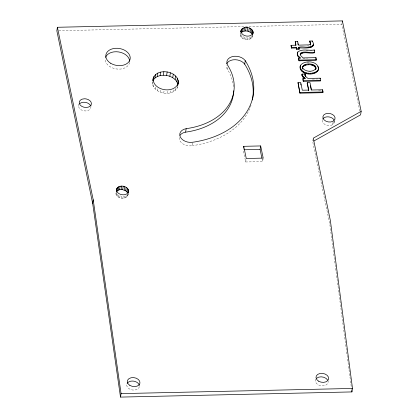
<?xml version="1.0" encoding="UTF-8"?>
<svg xmlns="http://www.w3.org/2000/svg" width="418" height="418" viewBox="0 0 418 418"><rect width="100%" height="100%" fill="white"/><g stroke="black" fill="none" stroke-linecap="round" stroke-linejoin="round"><path stroke-width="0.31" stroke-dasharray="2.09 1.57" d="M78.652 105.608L78.845 104.448M90.993 106.438L90.805 107.598A6.155 4.29 9.3 0 1 90.419 108.659L89.645 109.584A6.155 4.29 9.3 0 1 81.761 110.138A6.155 4.29 9.3 0 1 79.039 104.547M128.237 193.764C127.819 200.06 117.437 199.417 115.922 194.067L116.397 191.162M116.361 195.185L116.93 191.7M117.181 196.22L117.756 192.735M118.331 197.103L118.712 194.778M119.726 197.761L120.3 194.281M121.277 198.163L121.753 195.263M122.871 198.278L123.441 194.793M124.407 198.095L124.977 194.61M125.776 197.63L126.158 195.305M126.884 196.909L127.359 194.004M127.657 195.985L128.133 193.085M177.796 86.333C174.097 97.07 155.658 94.719 152.575 84.546L153.051 81.641M153.49 86.876L154.064 83.391M155.203 89.029L155.773 85.544M157.591 90.858L157.967 88.532M160.491 92.237L161.066 88.752M163.715 93.073L164.284 89.588M167.033 93.308L167.508 90.403M170.225 92.927L170.607 90.602M173.073 91.955L173.642 88.47M175.382 90.46L175.759 88.135M176.992 88.543L177.274 86.798M179.202 137.517A9.86 6.871 9.3 0 0 192.311 145.71L192.881 142.224M233.49 86.667A68.954 48.07 9.3 0 0 227.361 69.179L227.93 65.694M252.509 35.122C252.54 41.419 241.782 40.718 240.413 35.394L240.888 32.489M240.852 36.512L241.327 33.612M241.677 37.552L242.153 34.647M242.821 38.43L243.203 36.105M244.216 39.093L244.791 35.608M245.768 39.496L246.338 36.011M247.362 39.605L247.743 37.286M248.898 39.423L249.468 35.938M250.267 38.958L250.837 35.473M251.375 38.237L251.756 35.917M252.148 37.317L252.624 34.412M243.548 147.476L243.166 149.801L245.69 161.975L262.624 161.599L263.1 158.694M245.69 161.975L246.165 159.075M313.166 138.76L312.69 141.665L329.823 224.231L351.496 388.688M359.799 111.026L341.82 24.385L342.013 23.225M332.498 124.695L333.068 121.21M322.335 120.185A6.155 4.29 9.3 0 0 325.444 124.71A6.155 4.29 9.3 0 0 332.216 124.877L333.324 124.156L333.799 121.257M334.484 122.176L334.677 121.011M315.632 379.152L315.438 380.312A6.401 4.462 9.3 0 0 321.034 385.751A6.401 4.462 9.3 0 0 328.078 382.381L328.266 381.221M116.282 191.872L115.922 194.067M240.773 33.2L240.413 35.394M311.055 71.572L308.15 71.593M307.063 62.825L310.151 62.804M307.528 45.619L308.536 45.583M58.792 30.718L341.82 24.385M306.143 50.844L313.61 50.677M302.935 58.619L307.444 58.52M312.345 79.054L319.441 78.892M318.579 90.554L321.839 90.481M261.992 158.553L262.624 161.599M351.58 389.336L351.752 390.631M152.523 82.194L152.575 84.546M128.018 193.795L128.044 194.924M227.361 69.179A9.86 6.876 9.3 0 1 226.242 65.589M251.025 105.184A88.653 61.807 9.3 0 1 192.311 145.71M129.59 62.428A12.315 8.585 9.3 0 1 116.052 68.913A12.315 8.585 9.3 0 1 105.289 58.452M334.457 121.042A6.155 4.29 9.3 0 1 333.324 124.156M139.377 386.603A6.401 4.462 9.3 0 1 132.339 389.973A6.401 4.462 9.3 0 1 126.743 384.534"/><path stroke-width="0.63" d="M305.135 74.012L305.135 75.945L305.135 74.012L302.104 74.08L301.989 74.775L302.386 76.431L304.921 78.861M310.642 42.819L310.229 45.039L310.642 42.819L309.712 41.032L312.324 40.974C317.607 49.998 302.653 47.689 298.75 47.934L299.042 49.345L296.628 49.397L296.451 47.286L291.492 47.401L291.377 48.096L296.336 47.986M57.407 27.28L56.838 30.765L92.65 203.326L120.504 397.1L351.925 391.922L352.494 388.442L330.392 220.751L313.26 138.18L361.162 111.36L342.389 20.9L57.407 27.28L93.219 199.841L121.074 393.615L120.504 397.1M92.65 203.326L93.219 199.841M116.376 191.292L116.852 188.387C120.175 183.575 130.615 186.82 128.331 193.184M116.282 191.872L117.056 190.948L117.625 187.468M117.056 190.948L118.163 190.232L118.733 186.747M118.163 190.232L119.532 189.762L120.102 186.282M119.532 189.762L121.068 189.579L121.638 186.094M128.148 189.187L127.579 192.672L125.609 190.76L122.662 189.694L123.232 186.209M124.214 190.096L124.783 186.611M125.609 190.76L126.179 187.274M126.758 191.637L127.328 188.152M128.206 192.635L128.587 190.31M152.805 80.449C154.336 66.248 181.161 70.642 178.078 84.588M152.92 81.087L153.897 76.499M153.322 79.984L154.937 78.067L155.506 74.582M154.937 78.067L157.241 76.567L157.811 73.087M157.241 76.567L160.089 75.595L160.658 72.115M160.089 75.595L163.281 75.219L163.851 71.734M177.781 85.742C177.958 79.859 171.725 76.332 166.599 75.454L167.169 71.969M169.823 76.29L170.392 72.805M172.728 77.67L173.298 74.185M175.116 79.498L175.685 76.013M176.824 81.651L177.394 78.166M177.739 83.981L178.308 80.496M180.085 135.27A9.86 6.871 9.3 0 1 185.608 132.151L186.177 128.666A68.954 48.07 9.3 0 0 227.93 65.694A9.86 6.876 9.3 0 1 232.047 56.691A9.86 6.876 9.3 0 1 245.272 60.699L244.702 64.179A88.653 61.807 9.3 0 1 252.394 99.975M240.768 31.94C241.144 24.631 254.891 26.883 252.916 33.931M240.961 32.04L241.343 29.715M242.116 28.795L241.547 32.28C244.702 29.897 249.839 30.739 252.07 34.004L252.639 30.519M242.654 31.559L243.224 28.074M244.023 31.094L244.593 27.609M245.559 30.911L246.129 27.426M247.153 31.021L247.728 27.536M248.705 31.423L249.274 27.938M250.1 32.087L250.669 28.602M251.249 32.965L251.819 29.485M252.603 34.542L253.078 31.637M243.548 147.476L243.736 146.316L260.67 145.939L263.199 158.114L246.265 158.495L243.736 146.316M261.867 157.947L260.101 149.419L260.67 145.939M310.344 44.339L308.646 44.883L298.426 45.149L297.632 41.304L295.223 41.356L296.017 45.201L291.059 45.311L291.377 48.096M295.223 41.356L295.792 45.348M297.517 41.999L297.632 41.304M296.628 49.397L296.451 47.286M297.302 54.962L297.344 53.394L297.663 55.944L300.077 58.374M297.882 51.942L297.386 53.321L297.882 51.942C302.418 48.357 309.142 51.095 314.341 49.967L314.665 52.752C310.605 54.277 302.961 50.667 300.114 54.737C301.242 49.277 311.671 54.105 314.775 52.057M298.75 47.934L298.86 47.234C303.076 45.896 310.302 49.267 313.275 44.804M297.663 55.944L297.417 54.267M299.042 49.345L298.86 47.234M298.321 56.869L298.436 56.174L297.778 55.249M298.436 56.174L300.594 57.977L298.677 58.018L298.995 60.803L316.254 60.417L315.935 57.632L303.05 57.919L300.605 55.531L300.228 54.042M299.262 57.768L299.377 57.073M298.995 60.803L298.677 58.018M300.239 54.194L300.354 53.494M300.558 53.776L300.673 53.081M301.059 53.462L301.174 52.762M300.014 67.293L300.129 66.598C300.997 74.503 314.273 75.371 318.307 69.712C315.303 76.99 298.055 74.879 300.354 65.522C304.32 59.602 318.819 60.798 318.427 69.31L318.438 67.387M300.239 66.216L300.354 65.522M300.114 68.489L300.228 67.794M302.637 53.107L302.752 52.412M307.277 82.701L308.808 90.079L302.318 90.225L300.72 82.524L298.003 82.586L299.941 93.177L322.947 92.665L323.062 91.97L322.602 89.771L311.525 90.016L309.994 82.639L307.277 82.701L307.162 83.396L308.693 90.774M300.511 69.675L300.62 68.98M301.179 70.736L301.294 70.036M302.559 67.669L302.674 66.969L302.616 68.437C301.859 61.822 318.041 62.627 315.705 69.592L315.935 67.444M302.836 66.295L302.726 66.99C305.777 63.75 313.803 63.656 315.825 68.139M302.125 71.661L302.235 70.966M303.113 66.399L303.228 65.704M302.878 69.2L302.726 67.737M301.995 75.141L302.104 74.08M302.073 75.621L302.11 74.441M303.724 65.898L303.839 65.203M302.386 76.431L302.188 74.927M299.941 93.177L298.003 82.586M303.343 72.466L303.458 71.765M304.57 65.495L304.68 64.795M302.993 77.257L303.107 76.562L302.501 75.736M303.107 76.562L305.506 78.511L302.945 78.568L303.264 81.353L320.517 80.967L320.198 78.182L307.946 78.459L306.107 76.912L305.25 75.25M308.312 47.72L308.427 47.02M305.647 65.192L305.762 64.497M310.527 43.519L309.623 41.852L309.712 41.032M303.264 81.353L302.945 78.568M303.97 78.166L304.085 77.466M304.8 73.103L304.91 72.408M310.114 42.532L310.229 41.837M305.03 75.318L305.156 74.122M309.66 47.626L309.775 46.931M310.496 44.669L310.611 43.968M305.438 76.781L305.553 76.086M306.457 73.547L306.572 72.847M310.788 47.422L310.903 46.727M312.209 41.669L312.324 40.974M308.526 64.91L308.641 64.215M311.697 47.103L311.812 46.403M312.382 46.67L312.497 45.97M308.317 73.793L308.432 73.093M312.868 46.132L312.977 45.431M313.16 45.499L313.38 44.083M311.462 65.067L311.577 64.372M310.381 73.84L310.49 73.145M314.231 50.667L314.341 49.967M312.654 65.318L312.769 64.618M312.35 73.704L312.465 73.009M313.662 65.683L313.772 64.983M314.482 66.154L314.597 65.459M315.935 57.632L316.039 59.377M314.064 73.385L314.179 72.69M315.115 66.718L315.229 66.023M315.564 67.382L315.679 66.687M315.522 72.889L315.637 72.189M316.724 72.209L316.834 71.515M317.931 66.896L318.046 66.196M317.623 71.373L317.737 70.679M320.084 78.882L320.198 78.182M322.602 89.771L322.717 91.568M342.201 22.06L342.389 20.9M361.162 111.36L360.593 114.846L313.813 141.033M297.229 54.094L297.496 52.621M318.192 70.407L318.542 68.615M315.992 68.212C313.902 72.455 305.767 72.027 302.993 68.505M116.852 188.387C114.621 194.746 126.847 197.484 128.619 191.439M178.366 82.848C174.614 94.369 152.972 90.821 153.093 78.709M253.109 32.771C251.307 38.31 240.899 36.601 240.956 30.78M296.743 48.697L299.152 48.645M299.11 60.108L316.369 59.722M303.374 80.658L320.632 80.272M300.056 92.482L323.062 91.97M244.467 149.769L260.101 149.419M121.074 393.615L352.494 388.442M163.281 75.219L166.599 75.454M121.068 189.579L122.662 189.694M310.391 85.794L311.285 90.1M297.856 43.65L298.086 44.747M300.73 83.814L300.976 85M291.059 45.311L291.492 47.401M351.752 390.631L351.925 391.922M226.681 63.844A9.86 6.876 9.3 0 1 235.141 59.711A9.86 6.876 9.3 0 1 244.702 64.179M233.636 90.79A68.954 48.07 9.3 0 1 185.608 132.151M79.812 103.622A6.155 4.29 9.3 0 1 83.825 102.253L85.424 102.368A6.155 4.29 9.3 0 1 90.335 105.346M105.571 57.36A12.315 8.585 9.3 0 1 118.827 51.968A12.315 8.585 9.3 0 1 129.669 61.305M322.722 119.12A6.155 4.29 9.3 0 1 328.302 116.852A6.155 4.29 9.3 0 1 334.019 119.924M245.272 60.699A88.653 61.807 9.3 0 1 192.881 142.224A9.86 6.871 9.3 0 1 180.33 137.052A9.86 6.871 9.3 0 1 186.177 128.666M127.145 383.431A6.401 4.462 9.3 0 1 133.781 381.164A6.401 4.462 9.3 0 1 139.351 385.427M316.645 378.248A6.401 4.462 9.3 0 1 327.592 380.04M90.988 105.179L90.215 106.099A6.155 4.29 9.3 0 1 80.057 104.908A6.155 4.29 9.3 0 1 84.394 98.768L85.993 98.883A6.155 4.29 9.3 0 1 90.988 105.179M333.893 120.677L332.785 121.392A6.155 4.29 9.3 0 1 323.036 118.21A6.155 4.29 9.3 0 1 330.199 113.56A6.155 4.29 9.3 0 1 333.893 120.677M110.733 63.296A12.315 8.585 9.3 0 0 130.16 58.943A12.315 8.585 9.3 0 0 113.137 48.624A12.315 8.585 9.3 0 0 110.733 63.296M129.846 385.38A6.401 4.462 9.3 0 0 139.952 383.118A6.401 4.462 9.3 0 0 131.095 377.752A6.401 4.462 9.3 0 0 129.846 385.38M318.547 381.159A6.401 4.462 9.3 0 0 328.647 378.896A6.401 4.462 9.3 0 0 319.796 373.53A6.401 4.462 9.3 0 0 318.547 381.159"/></g></svg>
